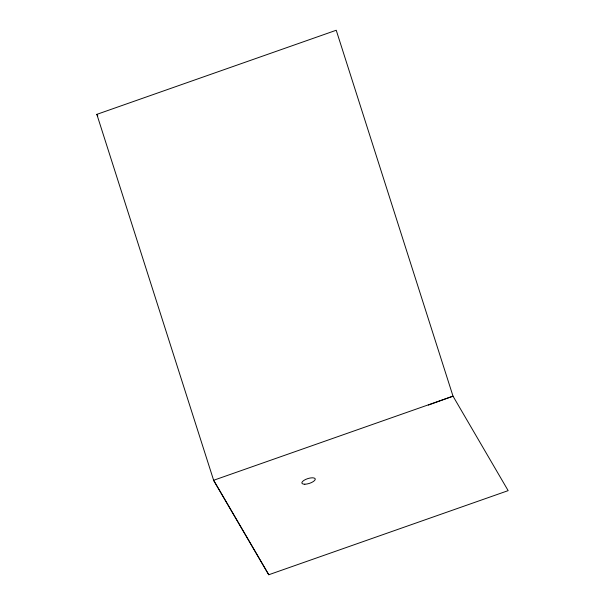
<?xml version="1.0" encoding="UTF-8"?>
<svg xmlns="http://www.w3.org/2000/svg" width="605" height="605" viewBox="0 0 605 605"><rect width="100%" height="100%" fill="white"/><g stroke="black" fill="none" stroke-linecap="round" stroke-linejoin="round"><path stroke-width="0.91" d="M428.348 405.093L453.016 396.169L508.155 490.64L268.764 574.75L213.701 480.506L96.845 114.36L336.236 30.25L453.016 396.169L213.626 480.279L268.764 574.75M96.845 114.36L97.798 115.986M304.822 484.219A7.01 2.526 -17.7 0 0 315.265 479.341A7.01 2.526 -17.7 0 0 305.601 479.455A7.01 2.526 -17.7 0 0 304.822 484.219"/></g></svg>
